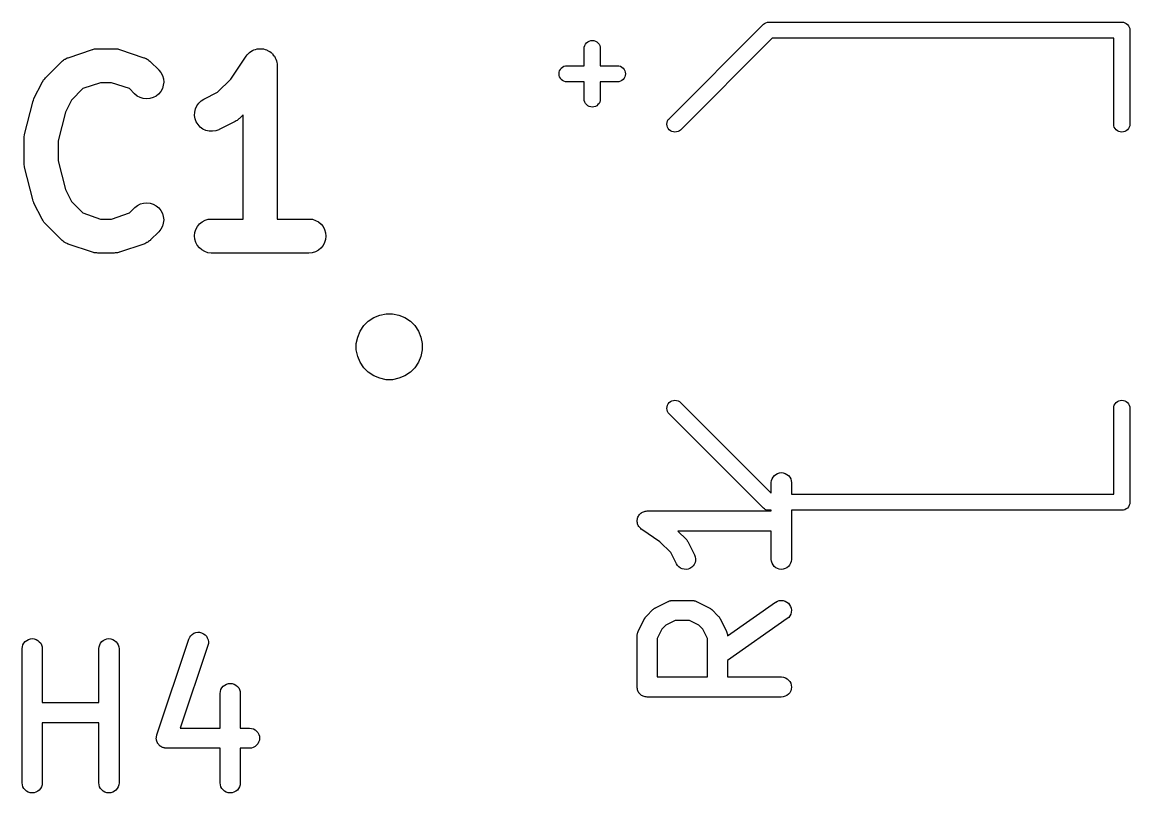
# Model space of a CAD drawing. Extents: x 113.5 to 162.5, y -151.1 to -75.5.
# Drawn here: x 137.16 to 145.42, y -139.73 to -133.98 of the extents above; entities that cross this region are included whole.
import ezdxf

# ---------------------------------------------------------------- set-up
doc = ezdxf.new("R2010")
doc.units = 0
doc.layers.add('BLACK', color=7, linetype='CONTINUOUS')

msp = doc.modelspace()

# ---------------------------------------------------------------- linework, layer by layer
at = {"layer": 'BLACK', "linetype": 'CONTINUOUS'}
for p, q in [((141.985, -134.7), (142.685, -134)), ((142.685, -134), (142.687, -133.997)), ((142.687, -133.997), (142.689, -133.995)), ((142.689, -133.995), (142.696, -133.99)), ((142.689, -133.995), (142.689, -133.995)), ((142.696, -133.99), (142.702, -133.987)), ((142.702, -133.987), (142.706, -133.984)), ((142.706, -133.984), (142.718, -133.981)), ((142.718, -133.981), (142.726, -133.98)), ((142.726, -133.98), (142.727, -133.98)), ((142.727, -133.98), (142.729, -133.98)), ((142.729, -133.98), (142.732, -133.98)), ((142.732, -133.98), (145.357, -133.98)), ((145.357, -133.98), (145.36, -133.98)), ((145.36, -133.98), (145.363, -133.98)), ((145.363, -133.98), (145.363, -133.98)), ((145.363, -133.98), (145.372, -133.981)), ((145.372, -133.981), (145.383, -133.984)), ((145.383, -133.984), (145.393, -133.99)), ((145.393, -133.99), (145.403, -133.997)), ((145.403, -133.997), (145.41, -134.007)), ((145.41, -134.007), (145.416, -134.017)), ((145.416, -134.017), (145.419, -134.028)), ((145.419, -134.028), (145.42, -134.04)), ((145.42, -134.04), (145.42, -134.043)), ((145.42, -134.043), (145.42, -134.743)), ((141.352, -134.175), (141.353, -134.166)), ((141.352, -134.305), (141.352, -134.175)), ((141.353, -134.166), (141.357, -134.154)), ((141.357, -134.154), (141.362, -134.144)), ((141.362, -134.144), (141.37, -134.135)), ((141.37, -134.135), (141.379, -134.127)), ((141.379, -134.127), (141.389, -134.122)), ((141.389, -134.122), (141.401, -134.118)), ((141.401, -134.118), (141.412, -134.117)), ((141.412, -134.117), (141.424, -134.118)), ((141.424, -134.118), (141.436, -134.122)), ((141.436, -134.122), (141.446, -134.127)), ((141.446, -134.127), (141.455, -134.135)), ((141.455, -134.135), (141.463, -134.144)), ((141.463, -134.144), (141.468, -134.154)), ((141.468, -134.154), (141.472, -134.166)), ((141.472, -134.166), (141.472, -134.175)), ((141.472, -134.175), (141.472, -134.305)), ((142.754, -134.1), (142.07, -134.785)), ((145.3, -134.1), (142.754, -134.1)), ((145.3, -134.743), (145.3, -134.1)), ((137.47, -134.264), (137.477, -134.258)), ((137.477, -134.258), (137.481, -134.257)), ((137.481, -134.257), (137.484, -134.255)), ((137.484, -134.255), (137.492, -134.251)), ((137.492, -134.251), (137.499, -134.247)), ((137.499, -134.247), (137.503, -134.246)), ((137.503, -134.246), (137.506, -134.245)), ((137.506, -134.245), (137.688, -134.184)), ((137.688, -134.184), (137.689, -134.183)), ((137.689, -134.183), (137.696, -134.182)), ((137.696, -134.182), (137.703, -134.18)), ((137.703, -134.18), (137.708, -134.179)), ((137.708, -134.179), (137.714, -134.178)), ((137.714, -134.178), (137.721, -134.178)), ((137.721, -134.178), (137.728, -134.178)), ((137.728, -134.178), (137.849, -134.178)), ((137.849, -134.178), (137.851, -134.178)), ((137.851, -134.178), (137.858, -134.178)), ((137.858, -134.178), (137.865, -134.179)), ((137.865, -134.179), (137.87, -134.18)), ((137.87, -134.18), (137.875, -134.18)), ((137.875, -134.18), (137.882, -134.182)), ((137.882, -134.182), (137.889, -134.184)), ((137.889, -134.184), (138.07, -134.245)), ((138.07, -134.245), (138.072, -134.245)), ((138.072, -134.245), (138.075, -134.247)), ((138.075, -134.247), (138.079, -134.248)), ((138.079, -134.248), (138.087, -134.252)), ((138.087, -134.252), (138.095, -134.255)), ((138.095, -134.255), (138.098, -134.258)), ((138.098, -134.258), (138.101, -134.259)), ((138.718, -134.405), (138.832, -134.234)), ((138.832, -134.234), (138.833, -134.233)), ((138.833, -134.233), (138.841, -134.223)), ((138.833, -134.233), (138.833, -134.233)), ((138.833, -134.233), (138.833, -134.233)), ((138.833, -134.233), (138.833, -134.233)), ((138.841, -134.223), (138.849, -134.214)), ((138.849, -134.214), (138.858, -134.206)), ((138.849, -134.214), (138.849, -134.214)), ((138.849, -134.214), (138.849, -134.214)), ((138.858, -134.206), (138.868, -134.198)), ((138.868, -134.198), (138.879, -134.192)), ((138.868, -134.198), (138.868, -134.198)), ((138.868, -134.198), (138.868, -134.198)), ((138.879, -134.192), (138.89, -134.187)), ((138.89, -134.187), (138.902, -134.183)), ((138.89, -134.187), (138.89, -134.187)), ((138.89, -134.187), (138.89, -134.187)), ((138.902, -134.183), (138.914, -134.18)), ((138.914, -134.18), (138.926, -134.179)), ((138.914, -134.18), (138.914, -134.18)), ((138.914, -134.18), (138.914, -134.18)), ((138.926, -134.179), (138.938, -134.178)), ((138.938, -134.178), (138.938, -134.178)), ((138.938, -134.178), (138.95, -134.179)), ((138.938, -134.178), (138.938, -134.178)), ((138.95, -134.179), (138.963, -134.18)), ((138.963, -134.18), (138.963, -134.18)), ((138.963, -134.18), (138.963, -134.18)), ((138.963, -134.18), (138.974, -134.184)), ((138.974, -134.184), (138.987, -134.187)), ((138.987, -134.187), (138.987, -134.187)), ((138.987, -134.187), (138.987, -134.188)), ((138.987, -134.188), (138.997, -134.193)), ((138.997, -134.193), (139.008, -134.199)), ((139.008, -134.199), (139.008, -134.199)), ((139.008, -134.199), (139.009, -134.199)), ((139.009, -134.199), (139.018, -134.207)), ((139.018, -134.207), (139.027, -134.215)), ((139.027, -134.215), (139.028, -134.215)), ((139.028, -134.215), (139.028, -134.215)), ((139.028, -134.215), (139.035, -134.225)), ((139.035, -134.225), (139.043, -134.234)), ((139.043, -134.234), (139.043, -134.234)), ((139.043, -134.234), (139.043, -134.234)), ((139.043, -134.234), (139.049, -134.245)), ((139.049, -134.245), (139.055, -134.256)), ((139.055, -134.256), (139.055, -134.256)), ((139.055, -134.256), (139.055, -134.256)), ((139.055, -134.256), (139.058, -134.268)), ((137.336, -134.396), (137.457, -134.275)), ((137.457, -134.275), (137.458, -134.274)), ((137.458, -134.274), (137.461, -134.272)), ((137.461, -134.272), (137.463, -134.269)), ((137.463, -134.269), (137.47, -134.264)), ((138.101, -134.259), (138.108, -134.265)), ((138.108, -134.265), (138.115, -134.27)), ((138.115, -134.27), (138.117, -134.273)), ((138.117, -134.273), (138.12, -134.275)), ((138.12, -134.275), (138.181, -134.336)), ((138.181, -134.336), (138.182, -134.337)), ((138.182, -134.337), (138.197, -134.356)), ((139.058, -134.268), (139.062, -134.28)), ((139.062, -134.28), (139.062, -134.28)), ((139.062, -134.28), (139.062, -134.28)), ((139.062, -134.28), (139.063, -134.292)), ((139.063, -134.292), (139.064, -134.305)), ((139.064, -134.305), (139.064, -135.448)), ((141.169, -134.342), (141.175, -134.332)), ((141.175, -134.332), (141.182, -134.322)), ((141.182, -134.322), (141.192, -134.315)), ((141.192, -134.315), (141.202, -134.309)), ((141.202, -134.309), (141.213, -134.306)), ((141.213, -134.306), (141.222, -134.305)), ((141.222, -134.305), (141.352, -134.305)), ((141.472, -134.305), (141.603, -134.305)), ((141.603, -134.305), (141.612, -134.306)), ((141.612, -134.306), (141.623, -134.309)), ((141.623, -134.309), (141.633, -134.315)), ((141.633, -134.315), (141.643, -134.322)), ((141.643, -134.322), (141.65, -134.332)), ((141.65, -134.332), (141.656, -134.342)), ((137.313, -134.428), (137.317, -134.422)), ((137.317, -134.422), (137.32, -134.415)), ((137.32, -134.415), (137.323, -134.411)), ((137.323, -134.411), (137.326, -134.407)), ((137.326, -134.407), (137.331, -134.402)), ((137.331, -134.402), (137.336, -134.396)), ((138.197, -134.356), (138.209, -134.378)), ((138.209, -134.378), (138.216, -134.402)), ((138.216, -134.402), (138.218, -134.427)), ((138.62, -134.503), (138.718, -134.405)), ((141.165, -134.365), (141.166, -134.353)), ((141.166, -134.377), (141.165, -134.365)), ((141.166, -134.353), (141.169, -134.342)), ((141.169, -134.388), (141.166, -134.377)), ((141.175, -134.398), (141.169, -134.388)), ((141.182, -134.408), (141.175, -134.398)), ((141.192, -134.415), (141.182, -134.408)), ((141.202, -134.421), (141.192, -134.415)), ((141.213, -134.424), (141.202, -134.421)), ((141.623, -134.421), (141.612, -134.424)), ((141.633, -134.415), (141.623, -134.421)), ((141.643, -134.408), (141.633, -134.415)), ((141.65, -134.398), (141.643, -134.408)), ((141.656, -134.388), (141.65, -134.398)), ((141.656, -134.342), (141.659, -134.353)), ((141.659, -134.377), (141.656, -134.388)), ((141.659, -134.353), (141.66, -134.365)), ((141.66, -134.365), (141.659, -134.377)), ((137.251, -134.55), (137.312, -134.429)), ((137.312, -134.429), (137.313, -134.428)), ((137.615, -134.476), (137.53, -134.561)), ((137.748, -134.432), (137.615, -134.476)), ((137.828, -134.432), (137.748, -134.432)), ((137.962, -134.476), (137.828, -134.432)), ((138.001, -134.515), (137.962, -134.476)), ((138.196, -134.497), (138.18, -134.516)), ((138.208, -134.475), (138.196, -134.497)), ((138.215, -134.451), (138.208, -134.475)), ((138.218, -134.427), (138.215, -134.451)), ((138.518, -134.554), (138.62, -134.503)), ((141.222, -134.425), (141.213, -134.424)), ((141.353, -134.425), (141.222, -134.425)), ((141.353, -134.555), (141.353, -134.425)), ((141.603, -134.425), (141.472, -134.425)), ((141.472, -134.425), (141.472, -134.555)), ((141.612, -134.424), (141.603, -134.425)), ((137.181, -134.818), (137.242, -134.576)), ((137.242, -134.574), (137.243, -134.573)), ((137.242, -134.576), (137.242, -134.574)), ((137.242, -134.574), (137.242, -134.574)), ((137.243, -134.573), (137.247, -134.562)), ((137.247, -134.562), (137.251, -134.551)), ((137.251, -134.551), (137.251, -134.55)), ((137.251, -134.551), (137.251, -134.551)), ((137.53, -134.561), (137.485, -134.651)), ((138.02, -134.531), (138.001, -134.515)), ((138.042, -134.543), (138.02, -134.531)), ((138.066, -134.55), (138.042, -134.543)), ((138.09, -134.552), (138.066, -134.55)), ((138.115, -134.55), (138.09, -134.552)), ((138.139, -134.543), (138.115, -134.55)), ((138.161, -134.532), (138.139, -134.543)), ((138.18, -134.516), (138.161, -134.532)), ((138.464, -134.604), (138.479, -134.584)), ((138.479, -134.584), (138.497, -134.567)), ((138.497, -134.567), (138.518, -134.554)), ((141.353, -134.564), (141.353, -134.555)), ((141.357, -134.576), (141.353, -134.564)), ((141.362, -134.586), (141.357, -134.576)), ((141.37, -134.595), (141.362, -134.586)), ((141.463, -134.586), (141.455, -134.595)), ((141.468, -134.576), (141.463, -134.586)), ((141.472, -134.564), (141.468, -134.576)), ((141.472, -134.555), (141.472, -134.564)), ((137.485, -134.651), (137.432, -134.864)), ((138.448, -134.676), (138.449, -134.651)), ((138.449, -134.651), (138.454, -134.627)), ((138.454, -134.627), (138.464, -134.604)), ((141.379, -134.603), (141.37, -134.595)), ((141.389, -134.608), (141.379, -134.603)), ((141.401, -134.612), (141.389, -134.608)), ((141.412, -134.613), (141.401, -134.612)), ((141.424, -134.612), (141.412, -134.613)), ((141.436, -134.608), (141.424, -134.612)), ((141.446, -134.603), (141.436, -134.608)), ((141.455, -134.595), (141.446, -134.603)), ((138.452, -134.7), (138.448, -134.676)), ((138.461, -134.723), (138.452, -134.7)), ((138.474, -134.744), (138.461, -134.723)), ((138.49, -134.763), (138.474, -134.744)), ((138.752, -134.72), (138.631, -134.781)), ((138.758, -134.717), (138.752, -134.72)), ((138.765, -134.713), (138.758, -134.717)), ((138.769, -134.71), (138.765, -134.713)), ((138.773, -134.707), (138.769, -134.71)), ((138.778, -134.702), (138.773, -134.707)), ((138.784, -134.698), (138.778, -134.702)), ((138.785, -134.697), (138.784, -134.698)), ((138.81, -134.672), (138.785, -134.697)), ((138.81, -135.448), (138.81, -134.672)), ((141.969, -134.74), (141.97, -134.728)), ((141.97, -134.752), (141.969, -134.74)), ((141.97, -134.728), (141.974, -134.717)), ((141.974, -134.763), (141.97, -134.752)), ((141.974, -134.717), (141.979, -134.707)), ((141.979, -134.707), (141.985, -134.7)), ((145.301, -134.752), (145.3, -134.743)), ((145.304, -134.763), (145.301, -134.752)), ((145.419, -134.752), (145.416, -134.763)), ((145.42, -134.743), (145.419, -134.752)), ((137.178, -134.843), (137.179, -134.833)), ((137.179, -134.833), (137.18, -134.822)), ((137.18, -134.822), (137.181, -134.82)), ((137.181, -134.82), (137.181, -134.818)), ((138.511, -134.777), (138.49, -134.763)), ((138.533, -134.787), (138.511, -134.777)), ((138.557, -134.793), (138.533, -134.787)), ((138.582, -134.794), (138.557, -134.793)), ((138.606, -134.79), (138.582, -134.794)), ((138.63, -134.782), (138.606, -134.79)), ((138.631, -134.781), (138.63, -134.782)), ((141.979, -134.773), (141.974, -134.763)), ((141.987, -134.783), (141.979, -134.773)), ((141.996, -134.79), (141.987, -134.783)), ((142.006, -134.796), (141.996, -134.79)), ((142.018, -134.799), (142.006, -134.796)), ((142.029, -134.8), (142.018, -134.799)), ((142.041, -134.799), (142.029, -134.8)), ((142.053, -134.796), (142.041, -134.799)), ((142.063, -134.79), (142.053, -134.796)), ((142.07, -134.785), (142.063, -134.79)), ((145.31, -134.773), (145.304, -134.763)), ((145.317, -134.783), (145.31, -134.773)), ((145.327, -134.79), (145.317, -134.783)), ((145.337, -134.796), (145.327, -134.79)), ((145.348, -134.799), (145.337, -134.796)), ((145.36, -134.8), (145.348, -134.799)), ((145.372, -134.799), (145.36, -134.8)), ((145.383, -134.796), (145.372, -134.799)), ((145.393, -134.79), (145.383, -134.796)), ((145.403, -134.783), (145.393, -134.79)), ((145.41, -134.773), (145.403, -134.783)), ((145.416, -134.763), (145.41, -134.773)), ((137.178, -134.845), (137.178, -134.843)), ((137.178, -134.847), (137.178, -134.845)), ((137.178, -134.849), (137.178, -134.847)), ((137.178, -135.03), (137.178, -134.849)), ((137.432, -134.864), (137.432, -135.015)), ((137.178, -135.032), (137.178, -135.03)), ((137.178, -135.035), (137.178, -135.032)), ((137.179, -135.045), (137.178, -135.035)), ((137.18, -135.055), (137.179, -135.045)), ((137.181, -135.057), (137.18, -135.055)), ((137.181, -135.059), (137.181, -135.057)), ((137.181, -135.061), (137.181, -135.059)), ((137.242, -135.303), (137.181, -135.061)), ((137.432, -135.015), (137.485, -135.228)), ((137.485, -135.228), (137.53, -135.318)), ((137.242, -135.304), (137.242, -135.303)), ((137.242, -135.303), (137.242, -135.303)), ((137.246, -135.315), (137.242, -135.304)), ((137.25, -135.326), (137.246, -135.315)), ((137.25, -135.327), (137.25, -135.326)), ((137.251, -135.327), (137.25, -135.327)), ((137.251, -135.329), (137.251, -135.327)), ((137.312, -135.45), (137.251, -135.329)), ((137.53, -135.318), (137.615, -135.403)), ((138.044, -135.336), (138.067, -135.329)), ((138.067, -135.329), (138.092, -135.327)), ((138.092, -135.327), (138.117, -135.329)), ((138.117, -135.329), (138.14, -135.337)), ((137.615, -135.403), (137.748, -135.448)), ((137.828, -135.448), (137.962, -135.403)), ((137.962, -135.403), (138.001, -135.364)), ((138.001, -135.364), (138.002, -135.363)), ((138.002, -135.363), (138.022, -135.347)), ((138.022, -135.347), (138.044, -135.336)), ((138.14, -135.337), (138.162, -135.349)), ((138.162, -135.349), (138.181, -135.364)), ((138.181, -135.364), (138.197, -135.384)), ((138.197, -135.384), (138.208, -135.406)), ((138.208, -135.406), (138.215, -135.429)), ((137.316, -135.456), (137.312, -135.45)), ((137.319, -135.462), (137.316, -135.456)), ((137.322, -135.466), (137.319, -135.462)), ((137.325, -135.471), (137.322, -135.466)), ((137.33, -135.476), (137.325, -135.471)), ((137.334, -135.482), (137.33, -135.476)), ((137.336, -135.483), (137.334, -135.482)), ((137.457, -135.604), (137.336, -135.483)), ((137.748, -135.448), (137.828, -135.448)), ((138.215, -135.479), (138.208, -135.502)), ((138.215, -135.429), (138.218, -135.454)), ((138.218, -135.454), (138.215, -135.479)), ((138.469, -135.504), (138.485, -135.484)), ((138.485, -135.484), (138.504, -135.469)), ((138.504, -135.469), (138.526, -135.457)), ((138.526, -135.457), (138.55, -135.45)), ((138.55, -135.45), (138.575, -135.448)), ((138.575, -135.448), (138.81, -135.448)), ((139.064, -135.448), (139.3, -135.448)), ((139.3, -135.448), (139.302, -135.448)), ((139.302, -135.448), (139.327, -135.45)), ((139.327, -135.45), (139.35, -135.458)), ((139.35, -135.458), (139.372, -135.47)), ((139.372, -135.47), (139.391, -135.486)), ((139.391, -135.486), (139.407, -135.505)), ((138.181, -135.543), (138.12, -135.604)), ((138.196, -135.524), (138.181, -135.543)), ((138.208, -135.502), (138.196, -135.524)), ((138.448, -135.574), (138.45, -135.549)), ((138.45, -135.598), (138.448, -135.574)), ((138.45, -135.549), (138.457, -135.525)), ((138.457, -135.525), (138.469, -135.504)), ((139.407, -135.505), (139.418, -135.527)), ((139.418, -135.527), (139.425, -135.551)), ((139.425, -135.551), (139.427, -135.575)), ((139.427, -135.575), (139.425, -135.6)), ((137.46, -135.606), (137.457, -135.604)), ((137.462, -135.609), (137.46, -135.606)), ((137.469, -135.614), (137.462, -135.609)), ((137.476, -135.62), (137.469, -135.614)), ((137.479, -135.621), (137.476, -135.62)), ((137.482, -135.624), (137.479, -135.621)), ((137.49, -135.627), (137.482, -135.624)), ((137.498, -135.631), (137.49, -135.627)), ((137.501, -135.632), (137.498, -135.631)), ((137.505, -135.634), (137.501, -135.632)), ((137.506, -135.635), (137.505, -135.634)), ((137.688, -135.695), (137.506, -135.635)), ((138.07, -135.635), (137.889, -135.695)), ((138.074, -135.633), (138.07, -135.635)), ((138.077, -135.632), (138.074, -135.633)), ((138.085, -135.628), (138.077, -135.632)), ((138.093, -135.624), (138.085, -135.628)), ((138.096, -135.622), (138.093, -135.624)), ((138.099, -135.621), (138.096, -135.622)), ((138.106, -135.615), (138.099, -135.621)), ((138.113, -135.61), (138.106, -135.615)), ((138.116, -135.607), (138.113, -135.61)), ((138.119, -135.605), (138.116, -135.607)), ((138.12, -135.604), (138.119, -135.605)), ((138.457, -135.622), (138.45, -135.598)), ((138.468, -135.644), (138.457, -135.622)), ((138.484, -135.663), (138.468, -135.644)), ((139.406, -135.646), (139.39, -135.665)), ((139.417, -135.624), (139.406, -135.646)), ((139.425, -135.6), (139.417, -135.624)), ((137.695, -135.697), (137.688, -135.695)), ((137.701, -135.699), (137.695, -135.697)), ((137.707, -135.699), (137.701, -135.699)), ((137.712, -135.701), (137.707, -135.699)), ((137.719, -135.701), (137.712, -135.701)), ((137.726, -135.702), (137.719, -135.701)), ((137.728, -135.702), (137.726, -135.702)), ((137.849, -135.702), (137.728, -135.702)), ((137.856, -135.701), (137.849, -135.702)), ((137.863, -135.701), (137.856, -135.701)), ((137.868, -135.7), (137.863, -135.701)), ((137.873, -135.699), (137.868, -135.7)), ((137.88, -135.697), (137.873, -135.699)), ((137.887, -135.696), (137.88, -135.697)), ((137.889, -135.695), (137.887, -135.696)), ((138.503, -135.679), (138.484, -135.663)), ((138.524, -135.691), (138.503, -135.679)), ((138.548, -135.699), (138.524, -135.691)), ((138.573, -135.702), (138.548, -135.699)), ((138.575, -135.702), (138.573, -135.702)), ((139.3, -135.702), (138.575, -135.702)), ((139.325, -135.699), (139.3, -135.702)), ((139.349, -135.692), (139.325, -135.699)), ((139.371, -135.68), (139.349, -135.692)), ((139.39, -135.665), (139.371, -135.68)), ((139.828, -136.164), (139.876, -136.154)), ((139.876, -136.154), (139.924, -136.154)), ((139.924, -136.154), (139.972, -136.164)), ((139.709, -136.243), (139.743, -136.209)), ((139.743, -136.209), (139.784, -136.182)), ((139.784, -136.182), (139.828, -136.164)), ((139.972, -136.164), (140.016, -136.182)), ((140.016, -136.182), (140.057, -136.209)), ((140.057, -136.209), (140.091, -136.243)), ((139.664, -136.328), (139.682, -136.284)), ((139.682, -136.284), (139.709, -136.243)), ((140.091, -136.243), (140.118, -136.284)), ((140.118, -136.284), (140.136, -136.328)), ((139.654, -136.376), (139.664, -136.328)), ((139.654, -136.424), (139.654, -136.376)), ((140.136, -136.328), (140.146, -136.376)), ((140.146, -136.376), (140.146, -136.424)), ((139.664, -136.472), (139.654, -136.424)), ((139.682, -136.516), (139.664, -136.472)), ((140.136, -136.472), (140.118, -136.516)), ((140.146, -136.424), (140.136, -136.472)), ((139.709, -136.557), (139.682, -136.516)), ((139.743, -136.591), (139.709, -136.557)), ((140.091, -136.557), (140.057, -136.591)), ((140.118, -136.516), (140.091, -136.557)), ((139.784, -136.618), (139.743, -136.591)), ((139.828, -136.636), (139.784, -136.618)), ((139.876, -136.646), (139.828, -136.636)), ((139.924, -136.646), (139.876, -136.646)), ((139.972, -136.636), (139.924, -136.646)), ((140.016, -136.618), (139.972, -136.636)), ((140.057, -136.591), (140.016, -136.618)), ((141.979, -136.827), (141.987, -136.817)), ((141.987, -136.817), (141.996, -136.81)), ((141.996, -136.81), (142.006, -136.804)), ((142.006, -136.804), (142.018, -136.801)), ((142.018, -136.801), (142.029, -136.8)), ((142.029, -136.8), (142.041, -136.801)), ((142.041, -136.801), (142.053, -136.804)), ((142.053, -136.804), (142.063, -136.81)), ((142.063, -136.81), (142.07, -136.815)), ((142.07, -136.815), (142.747, -137.493)), ((145.31, -136.827), (145.317, -136.817)), ((145.317, -136.817), (145.327, -136.81)), ((145.327, -136.81), (145.337, -136.804)), ((145.337, -136.804), (145.348, -136.801)), ((145.348, -136.801), (145.36, -136.8)), ((145.36, -136.8), (145.372, -136.801)), ((145.372, -136.801), (145.383, -136.804)), ((145.383, -136.804), (145.393, -136.81)), ((145.393, -136.81), (145.403, -136.817)), ((145.403, -136.817), (145.41, -136.827)), ((141.969, -136.86), (141.97, -136.848)), ((141.97, -136.872), (141.969, -136.86)), ((141.97, -136.848), (141.974, -136.837)), ((141.974, -136.883), (141.97, -136.872)), ((141.974, -136.837), (141.979, -136.827)), ((141.979, -136.893), (141.974, -136.883)), ((141.985, -136.9), (141.979, -136.893)), ((142.685, -137.6), (141.985, -136.9)), ((145.3, -136.857), (145.301, -136.848)), ((145.3, -137.5), (145.3, -136.857)), ((145.301, -136.848), (145.304, -136.837)), ((145.304, -136.837), (145.31, -136.827)), ((145.41, -136.827), (145.416, -136.837)), ((145.416, -136.837), (145.419, -136.848)), ((145.419, -136.848), (145.42, -136.857)), ((145.42, -136.857), (145.42, -137.557)), ((142.749, -137.399), (142.753, -137.385)), ((142.753, -137.385), (142.76, -137.372)), ((142.76, -137.372), (142.77, -137.361)), ((142.77, -137.361), (142.781, -137.352)), ((142.781, -137.352), (142.794, -137.345)), ((142.794, -137.345), (142.808, -137.341)), ((142.808, -137.341), (142.823, -137.339)), ((142.823, -137.339), (142.837, -137.341)), ((142.837, -137.341), (142.851, -137.345)), ((142.851, -137.345), (142.864, -137.352)), ((142.864, -137.352), (142.876, -137.361)), ((142.876, -137.361), (142.885, -137.373)), ((142.885, -137.373), (142.892, -137.386)), ((142.892, -137.386), (142.896, -137.4)), ((142.747, -137.413), (142.749, -137.399)), ((142.747, -137.414), (142.747, -137.413)), ((142.747, -137.493), (142.747, -137.414)), ((142.896, -137.4), (142.897, -137.414)), ((142.897, -137.414), (142.897, -137.5)), ((142.897, -137.5), (145.3, -137.5)), ((145.42, -137.56), (145.419, -137.572)), ((145.42, -137.557), (145.42, -137.56)), ((141.77, -137.647), (141.775, -137.642)), ((141.775, -137.642), (141.781, -137.638)), ((141.781, -137.637), (141.788, -137.634)), ((141.781, -137.638), (141.781, -137.637)), ((141.781, -137.638), (141.781, -137.638)), ((141.788, -137.634), (141.794, -137.631)), ((141.794, -137.631), (141.801, -137.629)), ((141.794, -137.631), (141.794, -137.631)), ((141.794, -137.631), (141.794, -137.631)), ((141.801, -137.629), (141.808, -137.626)), ((141.808, -137.626), (141.808, -137.626)), ((141.808, -137.626), (141.808, -137.626)), ((141.808, -137.626), (141.815, -137.626)), ((141.815, -137.626), (141.822, -137.625)), ((141.822, -137.625), (142.747, -137.625)), ((142.687, -137.603), (142.685, -137.6)), ((142.689, -137.605), (142.687, -137.603)), ((142.696, -137.61), (142.689, -137.605)), ((142.689, -137.605), (142.689, -137.605)), ((142.702, -137.613), (142.696, -137.61)), ((142.706, -137.616), (142.702, -137.613)), ((142.718, -137.619), (142.706, -137.616)), ((142.726, -137.62), (142.718, -137.619)), ((142.727, -137.62), (142.726, -137.62)), ((142.729, -137.62), (142.727, -137.62)), ((142.732, -137.62), (142.729, -137.62)), ((142.747, -137.62), (142.732, -137.62)), ((142.747, -137.625), (142.747, -137.62)), ((145.357, -137.62), (142.897, -137.62)), ((142.897, -137.62), (142.897, -137.986)), ((145.36, -137.62), (145.357, -137.62)), ((145.363, -137.62), (145.36, -137.62)), ((145.372, -137.619), (145.363, -137.62)), ((145.363, -137.62), (145.363, -137.62)), ((145.383, -137.616), (145.372, -137.619)), ((145.393, -137.61), (145.383, -137.616)), ((145.403, -137.603), (145.393, -137.61)), ((145.41, -137.593), (145.403, -137.603)), ((145.416, -137.583), (145.41, -137.593)), ((145.419, -137.572), (145.416, -137.583)), ((141.747, -137.699), (141.748, -137.692)), ((141.748, -137.707), (141.747, -137.699)), ((141.747, -137.699), (141.747, -137.699)), ((141.747, -137.699), (141.747, -137.699)), ((141.748, -137.692), (141.749, -137.685)), ((141.749, -137.714), (141.748, -137.707)), ((141.749, -137.685), (141.751, -137.678)), ((141.749, -137.685), (141.749, -137.685)), ((141.749, -137.685), (141.749, -137.685)), ((141.751, -137.721), (141.749, -137.714)), ((141.749, -137.714), (141.749, -137.714)), ((141.749, -137.714), (141.749, -137.714)), ((141.751, -137.678), (141.753, -137.671)), ((141.753, -137.728), (141.751, -137.721)), ((141.753, -137.671), (141.757, -137.664)), ((141.753, -137.671), (141.753, -137.671)), ((141.753, -137.671), (141.753, -137.671)), ((141.757, -137.664), (141.76, -137.658)), ((141.76, -137.658), (141.765, -137.652)), ((141.76, -137.658), (141.76, -137.658)), ((141.76, -137.658), (141.76, -137.658)), ((141.765, -137.652), (141.77, -137.647)), ((141.77, -137.647), (141.77, -137.647)), ((141.77, -137.647), (141.77, -137.647)), ((141.756, -137.734), (141.753, -137.728)), ((141.753, -137.728), (141.753, -137.728)), ((141.753, -137.728), (141.753, -137.728)), ((141.76, -137.741), (141.756, -137.734)), ((141.764, -137.747), (141.76, -137.741)), ((141.76, -137.741), (141.76, -137.741)), ((141.76, -137.741), (141.76, -137.741)), ((141.769, -137.752), (141.764, -137.747)), ((141.774, -137.757), (141.769, -137.752)), ((141.769, -137.752), (141.769, -137.752)), ((141.769, -137.752), (141.769, -137.752)), ((141.78, -137.762), (141.774, -137.757)), ((141.781, -137.762), (141.78, -137.762)), ((141.78, -137.762), (141.78, -137.762)), ((141.78, -137.762), (141.78, -137.762)), ((141.78, -137.762), (141.78, -137.762)), ((141.917, -137.854), (141.781, -137.762)), ((142.747, -137.775), (142.051, -137.775)), ((142.051, -137.775), (142.114, -137.837)), ((142.747, -137.986), (142.747, -137.775)), ((141.999, -137.935), (141.917, -137.854)), ((142.114, -137.837), (142.114, -137.838)), ((142.114, -137.838), (142.117, -137.841)), ((142.117, -137.841), (142.12, -137.845)), ((142.12, -137.845), (142.121, -137.847)), ((142.121, -137.847), (142.123, -137.85)), ((142.123, -137.85), (142.125, -137.853)), ((142.125, -137.853), (142.128, -137.857)), ((142.128, -137.857), (142.175, -137.952)), ((142.041, -138.019), (141.999, -137.935)), ((142.175, -137.952), (142.176, -137.953)), ((142.176, -137.953), (142.181, -137.967)), ((142.181, -137.967), (142.183, -137.981)), ((142.049, -138.032), (142.041, -138.019)), ((142.059, -138.042), (142.049, -138.032)), ((142.071, -138.051), (142.059, -138.042)), ((142.084, -138.057), (142.071, -138.051)), ((142.098, -138.06), (142.084, -138.057)), ((142.141, -138.053), (142.127, -138.058)), ((142.154, -138.045), (142.141, -138.053)), ((142.164, -138.035), (142.154, -138.045)), ((142.173, -138.023), (142.164, -138.035)), ((142.179, -138.01), (142.173, -138.023)), ((142.182, -137.996), (142.179, -138.01)), ((142.183, -137.981), (142.182, -137.996)), ((142.749, -138), (142.747, -137.986)), ((142.753, -138.014), (142.749, -138)), ((142.76, -138.027), (142.753, -138.014)), ((142.769, -138.039), (142.76, -138.027)), ((142.78, -138.048), (142.769, -138.039)), ((142.793, -138.055), (142.78, -138.048)), ((142.807, -138.059), (142.793, -138.055)), ((142.85, -138.055), (142.836, -138.059)), ((142.863, -138.048), (142.85, -138.055)), ((142.875, -138.039), (142.863, -138.048)), ((142.884, -138.028), (142.875, -138.039)), ((142.891, -138.015), (142.884, -138.028)), ((142.896, -138.001), (142.891, -138.015)), ((142.897, -137.987), (142.896, -138.001)), ((142.897, -137.986), (142.897, -137.987)), ((142.113, -138.061), (142.098, -138.06)), ((142.127, -138.058), (142.113, -138.061)), ((142.822, -138.061), (142.807, -138.059)), ((142.836, -138.059), (142.822, -138.061)), ((141.884, -138.347), (141.979, -138.3)), ((141.979, -138.3), (141.98, -138.299)), ((141.98, -138.299), (141.982, -138.298)), ((141.982, -138.298), (141.984, -138.297)), ((141.984, -138.297), (141.989, -138.296)), ((141.989, -138.296), (141.994, -138.294)), ((141.994, -138.294), (141.996, -138.294)), ((141.996, -138.294), (141.998, -138.293)), ((141.998, -138.293), (142.003, -138.293)), ((142.003, -138.293), (142.008, -138.292)), ((142.008, -138.292), (142.011, -138.292)), ((142.011, -138.292), (142.013, -138.292)), ((142.013, -138.292), (142.156, -138.292)), ((142.156, -138.292), (142.157, -138.292)), ((142.157, -138.292), (142.159, -138.292)), ((142.159, -138.292), (142.161, -138.292)), ((142.161, -138.292), (142.166, -138.293)), ((142.166, -138.293), (142.171, -138.293)), ((142.171, -138.293), (142.173, -138.294)), ((142.173, -138.294), (142.176, -138.294)), ((142.176, -138.294), (142.18, -138.296)), ((142.18, -138.296), (142.185, -138.298)), ((142.185, -138.298), (142.187, -138.299)), ((142.187, -138.299), (142.189, -138.3)), ((142.189, -138.3), (142.284, -138.347)), ((142.78, -138.305), (142.793, -138.298)), ((142.793, -138.298), (142.807, -138.293)), ((142.807, -138.293), (142.822, -138.292)), ((142.822, -138.292), (142.836, -138.293)), ((142.836, -138.293), (142.85, -138.297)), ((142.85, -138.297), (142.863, -138.304)), ((142.863, -138.304), (142.875, -138.313)), ((141.817, -138.409), (141.865, -138.361)), ((141.865, -138.361), (141.869, -138.358)), ((141.865, -138.361), (141.865, -138.361)), ((141.869, -138.358), (141.872, -138.355)), ((141.872, -138.355), (141.874, -138.353)), ((141.874, -138.353), (141.877, -138.351)), ((141.877, -138.351), (141.881, -138.349)), ((141.881, -138.349), (141.884, -138.347)), ((142.284, -138.347), (142.285, -138.348)), ((142.285, -138.348), (142.289, -138.35)), ((142.289, -138.35), (142.293, -138.352)), ((142.293, -138.352), (142.295, -138.354)), ((142.295, -138.354), (142.298, -138.356)), ((142.298, -138.356), (142.301, -138.359)), ((142.301, -138.359), (142.304, -138.361)), ((142.304, -138.361), (142.352, -138.409)), ((142.421, -138.556), (142.779, -138.305)), ((142.779, -138.305), (142.78, -138.305)), ((142.875, -138.313), (142.884, -138.324)), ((142.884, -138.324), (142.891, -138.337)), ((142.891, -138.337), (142.896, -138.351)), ((142.896, -138.38), (142.892, -138.394)), ((142.896, -138.351), (142.897, -138.365)), ((142.897, -138.365), (142.896, -138.38)), ((141.755, -138.524), (141.803, -138.428)), ((141.803, -138.427), (141.806, -138.424)), ((141.803, -138.428), (141.803, -138.427)), ((141.806, -138.424), (141.808, -138.42)), ((141.808, -138.42), (141.81, -138.418)), ((141.81, -138.418), (141.811, -138.415)), ((141.811, -138.415), (141.814, -138.412)), ((141.814, -138.412), (141.817, -138.409)), ((142.031, -138.442), (141.962, -138.476)), ((142.138, -138.442), (142.031, -138.442)), ((142.207, -138.476), (142.138, -138.442)), ((142.352, -138.409), (142.352, -138.41)), ((142.352, -138.41), (142.355, -138.413)), ((142.355, -138.413), (142.358, -138.416)), ((142.358, -138.416), (142.36, -138.419)), ((142.36, -138.419), (142.361, -138.421)), ((142.361, -138.421), (142.363, -138.425)), ((142.363, -138.425), (142.366, -138.428)), ((142.366, -138.428), (142.413, -138.524)), ((142.865, -138.428), (142.421, -138.739)), ((142.877, -138.419), (142.865, -138.428)), ((142.886, -138.407), (142.877, -138.419)), ((142.892, -138.394), (142.886, -138.407)), ((138.42, -138.555), (138.431, -138.545)), ((138.431, -138.545), (138.443, -138.537)), ((138.443, -138.537), (138.457, -138.532)), ((138.457, -138.532), (138.472, -138.53)), ((138.472, -138.53), (138.486, -138.53)), ((138.486, -138.53), (138.5, -138.534)), ((138.5, -138.534), (138.514, -138.54)), ((138.514, -138.54), (138.526, -138.548)), ((138.526, -138.548), (138.536, -138.559)), ((141.748, -138.547), (141.749, -138.542)), ((141.748, -138.552), (141.748, -138.547)), ((141.748, -138.554), (141.748, -138.552)), ((141.749, -138.542), (141.75, -138.539)), ((141.75, -138.537), (141.752, -138.532)), ((141.75, -138.539), (141.75, -138.537)), ((141.752, -138.532), (141.753, -138.528)), ((141.753, -138.528), (141.755, -138.526)), ((141.755, -138.526), (141.755, -138.524)), ((141.932, -138.506), (141.897, -138.575)), ((141.962, -138.476), (141.932, -138.506)), ((142.237, -138.506), (142.207, -138.476)), ((142.271, -138.575), (142.237, -138.506)), ((142.413, -138.524), (142.414, -138.525)), ((142.414, -138.525), (142.414, -138.527)), ((142.414, -138.527), (142.416, -138.529)), ((142.416, -138.529), (142.417, -138.533)), ((142.417, -138.533), (142.419, -138.538)), ((142.419, -138.538), (142.419, -138.54)), ((142.419, -138.54), (142.42, -138.543)), ((142.42, -138.543), (142.42, -138.548)), ((142.42, -138.548), (142.421, -138.553)), ((137.165, -138.637), (137.169, -138.623)), ((137.169, -138.623), (137.176, -138.61)), ((137.176, -138.61), (137.186, -138.599)), ((137.186, -138.599), (137.197, -138.59)), ((137.197, -138.59), (137.21, -138.583)), ((137.21, -138.583), (137.224, -138.579)), ((137.224, -138.579), (137.239, -138.577)), ((137.239, -138.577), (137.253, -138.579)), ((137.253, -138.579), (137.267, -138.583)), ((137.267, -138.583), (137.28, -138.59)), ((137.28, -138.59), (137.291, -138.6)), ((137.291, -138.6), (137.301, -138.611)), ((137.301, -138.611), (137.307, -138.624)), ((137.307, -138.624), (137.312, -138.638)), ((137.736, -138.637), (137.741, -138.623)), ((137.741, -138.623), (137.748, -138.61)), ((137.748, -138.61), (137.757, -138.599)), ((137.757, -138.599), (137.768, -138.59)), ((137.768, -138.59), (137.781, -138.583)), ((137.781, -138.583), (137.795, -138.579)), ((137.795, -138.579), (137.81, -138.577)), ((137.81, -138.577), (137.825, -138.579)), ((137.825, -138.579), (137.839, -138.583)), ((137.839, -138.583), (137.851, -138.59)), ((137.851, -138.59), (137.863, -138.6)), ((137.863, -138.6), (137.872, -138.611)), ((137.872, -138.611), (137.879, -138.624)), ((137.879, -138.624), (137.883, -138.638)), ((138.167, -139.295), (138.405, -138.581)), ((138.547, -138.628), (138.342, -139.244)), ((138.405, -138.58), (138.412, -138.567)), ((138.405, -138.581), (138.405, -138.58)), ((138.412, -138.567), (138.42, -138.555)), ((138.536, -138.559), (138.543, -138.571)), ((138.543, -138.571), (138.549, -138.585)), ((138.551, -138.614), (138.547, -138.628)), ((138.549, -138.585), (138.551, -138.6)), ((138.551, -138.6), (138.551, -138.614)), ((141.747, -138.556), (141.748, -138.554)), ((141.747, -138.557), (141.747, -138.556)), ((141.747, -138.938), (141.747, -138.557)), ((141.897, -138.575), (141.897, -138.863)), ((142.271, -138.863), (142.271, -138.575)), ((142.421, -138.553), (142.421, -138.555)), ((142.421, -138.555), (142.421, -138.556)), ((137.163, -138.651), (137.165, -138.637)), ((137.163, -138.652), (137.163, -138.651)), ((137.163, -139.652), (137.163, -138.652)), ((137.312, -138.638), (137.313, -138.652)), ((137.313, -138.652), (137.313, -139.054)), ((137.735, -138.651), (137.736, -138.637)), ((137.735, -138.652), (137.735, -138.651)), ((137.735, -139.054), (137.735, -138.652)), ((137.883, -138.638), (137.885, -138.652)), ((137.885, -138.652), (137.885, -139.652)), ((142.421, -138.739), (142.421, -138.863)), ((141.897, -138.863), (142.271, -138.863)), ((142.421, -138.863), (142.822, -138.863)), ((142.822, -138.863), (142.823, -138.863)), ((142.823, -138.863), (142.838, -138.865)), ((142.838, -138.865), (142.852, -138.869)), ((142.852, -138.869), (142.865, -138.876)), ((142.865, -138.876), (142.876, -138.886)), ((138.641, -138.97), (138.645, -138.956)), ((138.645, -138.956), (138.652, -138.943)), ((138.652, -138.943), (138.662, -138.932)), ((138.662, -138.932), (138.673, -138.923)), ((138.673, -138.923), (138.686, -138.916)), ((138.686, -138.916), (138.7, -138.912)), ((138.7, -138.912), (138.715, -138.911)), ((138.715, -138.911), (138.729, -138.912)), ((138.729, -138.912), (138.743, -138.917)), ((138.743, -138.917), (138.756, -138.924)), ((138.756, -138.924), (138.768, -138.933)), ((138.768, -138.933), (138.777, -138.944)), ((138.777, -138.944), (138.784, -138.957)), ((138.784, -138.957), (138.788, -138.971)), ((141.748, -138.945), (141.747, -138.938)), ((141.749, -138.952), (141.748, -138.945)), ((141.749, -138.953), (141.749, -138.952)), ((141.749, -138.952), (141.749, -138.952)), ((141.751, -138.959), (141.749, -138.953)), ((141.753, -138.966), (141.751, -138.959)), ((142.876, -138.886), (142.885, -138.897)), ((142.885, -138.897), (142.892, -138.91)), ((142.892, -138.91), (142.896, -138.924)), ((142.896, -138.953), (142.892, -138.967)), ((142.896, -138.924), (142.897, -138.939)), ((142.897, -138.939), (142.896, -138.953)), ((138.639, -138.985), (138.641, -138.97)), ((138.639, -138.986), (138.639, -138.985)), ((138.639, -139.244), (138.639, -138.986)), ((138.788, -138.971), (138.789, -138.986)), ((138.789, -138.986), (138.789, -139.244)), ((141.753, -138.967), (141.753, -138.966)), ((141.753, -138.966), (141.753, -138.966)), ((141.756, -138.973), (141.753, -138.967)), ((141.76, -138.979), (141.756, -138.973)), ((141.76, -138.98), (141.76, -138.979)), ((141.76, -138.979), (141.76, -138.979)), ((141.764, -138.985), (141.76, -138.98)), ((141.769, -138.991), (141.764, -138.985)), ((141.775, -138.995), (141.769, -138.991)), ((141.769, -138.991), (141.769, -138.991)), ((141.769, -138.991), (141.769, -138.991)), ((141.78, -139), (141.775, -138.995)), ((141.787, -139.004), (141.78, -139)), ((141.78, -139), (141.78, -139)), ((141.78, -139), (141.78, -139)), ((141.793, -139.007), (141.787, -139.004)), ((141.8, -139.009), (141.793, -139.007)), ((141.793, -139.007), (141.793, -139.007)), ((141.793, -139.007), (141.793, -139.007)), ((141.807, -139.011), (141.8, -139.009)), ((141.807, -139.012), (141.807, -139.011)), ((141.807, -139.011), (141.807, -139.011)), ((141.814, -139.012), (141.807, -139.012)), ((141.821, -139.013), (141.814, -139.012)), ((141.822, -139.013), (141.821, -139.013)), ((142.822, -139.013), (141.822, -139.013)), ((141.822, -139.013), (141.822, -139.013)), ((141.822, -139.013), (141.822, -139.013)), ((141.822, -139.013), (141.822, -139.013)), ((142.837, -139.012), (142.822, -139.013)), ((142.851, -139.007), (142.837, -139.012)), ((142.864, -139.001), (142.851, -139.007)), ((142.875, -138.991), (142.864, -139.001)), ((142.885, -138.98), (142.875, -138.991)), ((142.892, -138.967), (142.885, -138.98)), ((137.313, -139.054), (137.735, -139.054)), ((137.735, -139.204), (137.313, -139.204)), ((137.313, -139.204), (137.313, -139.652)), ((137.735, -139.652), (137.735, -139.204)), ((138.166, -139.3), (138.167, -139.295)), ((138.342, -139.244), (138.639, -139.244)), ((138.789, -139.244), (138.857, -139.244)), ((138.857, -139.244), (138.858, -139.244)), ((138.858, -139.244), (138.873, -139.246)), ((138.873, -139.246), (138.887, -139.25)), ((138.887, -139.25), (138.9, -139.257)), ((138.9, -139.257), (138.911, -139.267)), ((138.911, -139.267), (138.92, -139.278)), ((138.92, -139.278), (138.927, -139.291)), ((138.927, -139.291), (138.931, -139.305)), ((138.163, -139.319), (138.164, -139.314)), ((138.163, -139.321), (138.163, -139.319)), ((138.163, -139.324), (138.163, -139.321)), ((138.164, -139.329), (138.163, -139.324)), ((138.164, -139.307), (138.165, -139.304)), ((138.164, -139.31), (138.164, -139.307)), ((138.164, -139.314), (138.164, -139.31)), ((138.164, -139.333), (138.164, -139.329)), ((138.165, -139.336), (138.164, -139.333)), ((138.165, -139.304), (138.166, -139.3)), ((138.166, -139.339), (138.165, -139.336)), ((138.167, -139.343), (138.166, -139.339)), ((138.169, -139.347), (138.167, -139.343)), ((138.17, -139.35), (138.169, -139.347)), ((138.171, -139.352), (138.17, -139.35)), ((138.173, -139.356), (138.171, -139.352)), ((138.175, -139.36), (138.173, -139.356)), ((138.177, -139.362), (138.175, -139.36)), ((138.179, -139.365), (138.177, -139.362)), ((138.182, -139.368), (138.179, -139.365)), ((138.185, -139.372), (138.182, -139.368)), ((138.187, -139.373), (138.185, -139.372)), ((138.189, -139.375), (138.187, -139.373)), ((138.192, -139.378), (138.189, -139.375)), ((138.196, -139.381), (138.192, -139.378)), ((138.91, -139.372), (138.899, -139.382)), ((138.919, -139.361), (138.91, -139.372)), ((138.926, -139.348), (138.919, -139.361)), ((138.931, -139.334), (138.926, -139.348)), ((138.931, -139.305), (138.932, -139.32)), ((138.932, -139.32), (138.931, -139.334)), ((138.198, -139.382), (138.196, -139.381)), ((138.201, -139.384), (138.198, -139.382)), ((138.205, -139.386), (138.201, -139.384)), ((138.209, -139.388), (138.205, -139.386)), ((138.211, -139.389), (138.209, -139.388)), ((138.214, -139.39), (138.211, -139.389)), ((138.218, -139.391), (138.214, -139.39)), ((138.223, -139.392), (138.218, -139.391)), ((138.225, -139.393), (138.223, -139.392)), ((138.228, -139.393), (138.225, -139.393)), ((138.233, -139.394), (138.228, -139.393)), ((138.237, -139.394), (138.233, -139.394)), ((138.238, -139.394), (138.237, -139.394)), ((138.639, -139.394), (138.238, -139.394)), ((138.639, -139.652), (138.639, -139.394)), ((138.857, -139.394), (138.789, -139.394)), ((138.789, -139.394), (138.789, -139.652)), ((138.872, -139.393), (138.857, -139.394)), ((138.886, -139.388), (138.872, -139.393)), ((138.899, -139.382), (138.886, -139.388)), ((137.165, -139.667), (137.163, -139.652)), ((137.169, -139.681), (137.165, -139.667)), ((137.176, -139.694), (137.169, -139.681)), ((137.185, -139.705), (137.176, -139.694)), ((137.196, -139.715), (137.185, -139.705)), ((137.291, -139.706), (137.279, -139.715)), ((137.3, -139.695), (137.291, -139.706)), ((137.307, -139.682), (137.3, -139.695)), ((137.311, -139.668), (137.307, -139.682)), ((137.313, -139.653), (137.311, -139.668)), ((137.313, -139.652), (137.313, -139.653)), ((137.736, -139.667), (137.735, -139.652)), ((137.74, -139.681), (137.736, -139.667)), ((137.747, -139.694), (137.74, -139.681)), ((137.756, -139.705), (137.747, -139.694)), ((137.768, -139.715), (137.756, -139.705)), ((137.862, -139.706), (137.851, -139.715)), ((137.871, -139.695), (137.862, -139.706)), ((137.878, -139.682), (137.871, -139.695)), ((137.883, -139.668), (137.878, -139.682)), ((137.885, -139.653), (137.883, -139.668)), ((137.885, -139.652), (137.885, -139.653)), ((138.641, -139.667), (138.639, -139.652)), ((138.645, -139.681), (138.641, -139.667)), ((138.652, -139.694), (138.645, -139.681)), ((138.661, -139.705), (138.652, -139.694)), ((138.672, -139.715), (138.661, -139.705)), ((138.767, -139.706), (138.755, -139.715)), ((138.776, -139.695), (138.767, -139.706)), ((138.783, -139.682), (138.776, -139.695)), ((138.788, -139.668), (138.783, -139.682)), ((138.789, -139.653), (138.788, -139.668)), ((138.789, -139.652), (138.789, -139.653)), ((137.209, -139.722), (137.196, -139.715)), ((137.223, -139.726), (137.209, -139.722)), ((137.238, -139.727), (137.223, -139.726)), ((137.252, -139.726), (137.238, -139.727)), ((137.266, -139.722), (137.252, -139.726)), ((137.279, -139.715), (137.266, -139.722)), ((137.78, -139.722), (137.768, -139.715)), ((137.794, -139.726), (137.78, -139.722)), ((137.809, -139.727), (137.794, -139.726)), ((137.824, -139.726), (137.809, -139.727)), ((137.838, -139.722), (137.824, -139.726)), ((137.851, -139.715), (137.838, -139.722)), ((138.685, -139.722), (138.672, -139.715)), ((138.699, -139.726), (138.685, -139.722)), ((138.714, -139.727), (138.699, -139.726)), ((138.728, -139.726), (138.714, -139.727)), ((138.742, -139.722), (138.728, -139.726)), ((138.755, -139.715), (138.742, -139.722))]:
    msp.add_line(p, q, dxfattribs=at)

doc.saveas('drawing.dxf')
